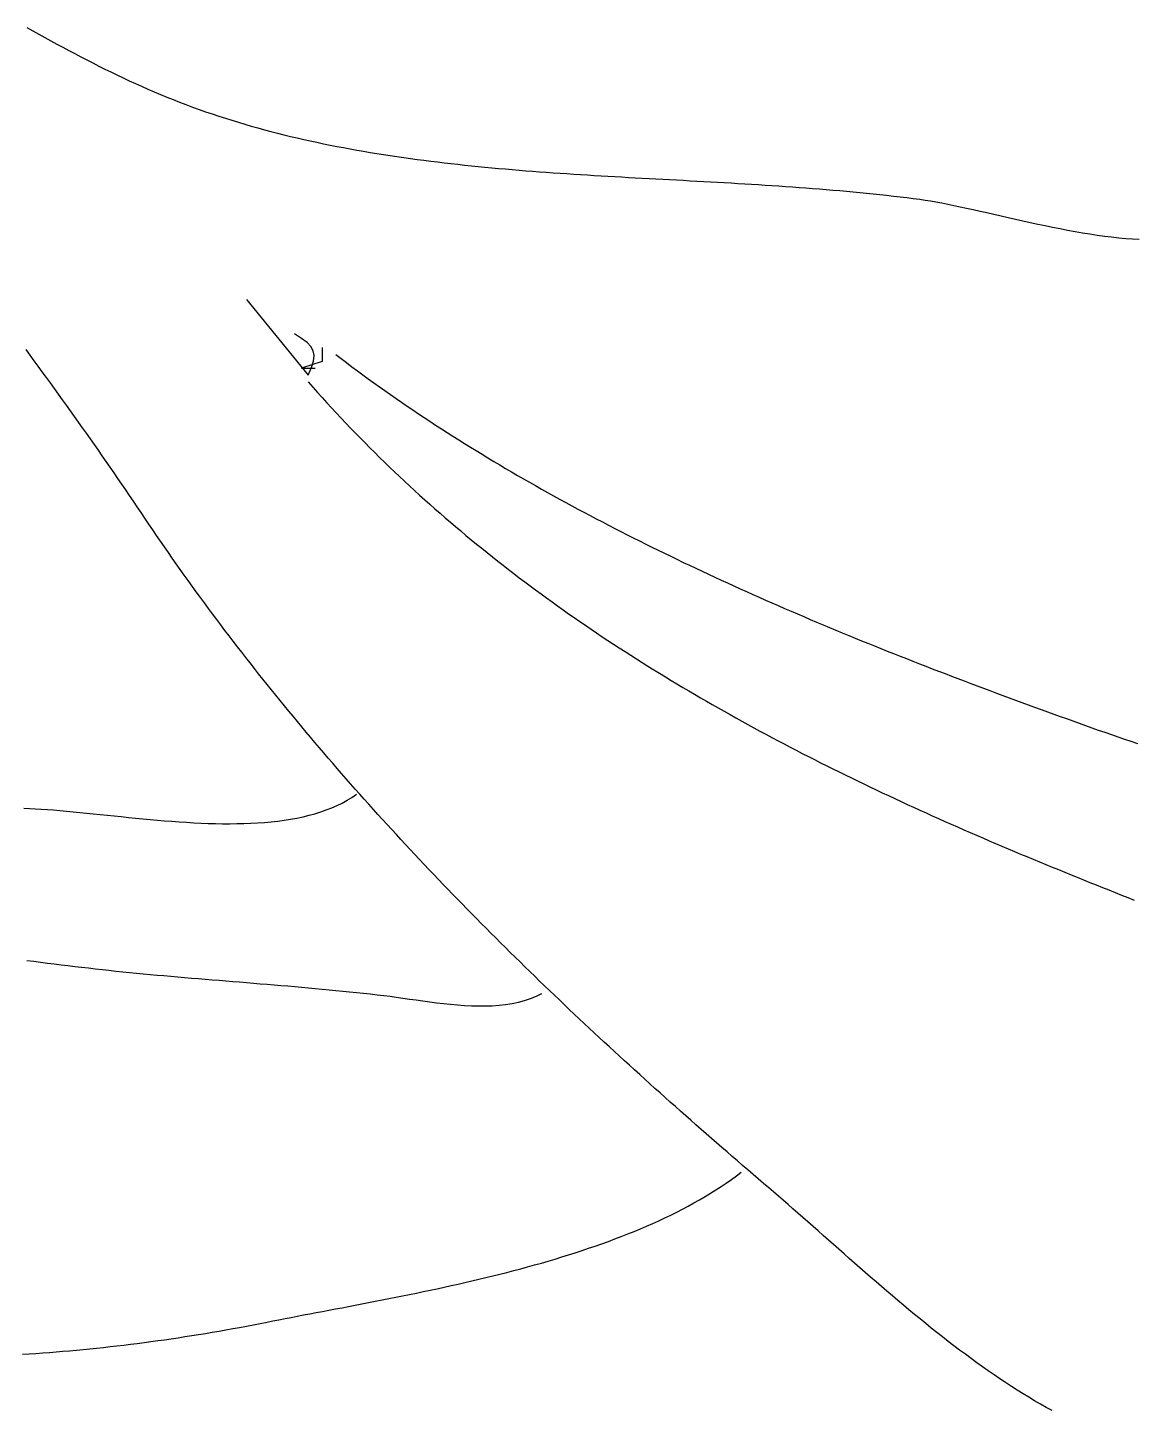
# Model space of a CAD drawing. Header units: millimetres. Extents: x 60 to 2307, y 40 to 1509.
# Drawn here: x 1493.2 to 1654.1, y 867.5 to 1068.6 of the extents above; entities that cross this region are included whole.
import ezdxf

# ---------------------------------------------------------------- set-up
doc = ezdxf.new("R2010")
doc.units = ezdxf.units.MM
doc.layers.add('0_0_0', color=3, linetype='Continuous')

msp = doc.modelspace()

# ---------------------------------------------------------------- linework, layer by layer
at = {"layer": '0_0_0'}
for points in [[(1493.0396, 1068.5594), (1493.9111, 1068.0742), (1494.7816, 1067.5921), (1495.6516, 1067.1132), (1496.5213, 1066.6378), (1497.391, 1066.1659), (1498.261, 1065.6977), (1499.1317, 1065.2335), (1500.0033, 1064.7732), (1500.8761, 1064.3172), (1501.7504, 1063.8655), (1502.6266, 1063.4184), (1503.5049, 1062.9759), (1504.3857, 1062.5383), (1505.2691, 1062.1057), (1506.1557, 1061.6782), (1507.0455, 1061.256), (1507.939, 1060.8394), (1508.8365, 1060.4283), (1509.7382, 1060.0231), (1510.6445, 1059.6238), (1511.5556, 1059.2306), (1512.4718, 1058.8436), (1513.3935, 1058.4631), (1514.321, 1058.0892), (1515.2546, 1057.7221), (1516.1945, 1057.3618), (1517.141, 1057.0086), (1518.0945, 1056.6626), (1519.0553, 1056.324), (1520.0237, 1055.993), (1521, 1055.6697), (1521.9374, 1055.3682), (1522.8768, 1055.0741), (1523.8182, 1054.7873), (1524.7614, 1054.5076), (1525.7065, 1054.235), (1526.6534, 1053.9693), (1527.6021, 1053.7104), (1528.5526, 1053.4582), (1529.5048, 1053.2126), (1530.4587, 1052.9735), (1531.4142, 1052.7408), (1532.3714, 1052.5143), (1533.3302, 1052.294), (1534.2905, 1052.0797), (1535.2524, 1051.8713), (1536.2158, 1051.6688), (1537.1806, 1051.4719), (1538.1469, 1051.2807), (1539.1146, 1051.0949), (1540.0836, 1050.9145), (1541.0539, 1050.7393), (1542.0256, 1050.5693), (1542.9985, 1050.4044), (1543.9727, 1050.2444), (1544.9481, 1050.0892), (1545.9246, 1049.9387), (1546.9023, 1049.7928), (1547.8811, 1049.6513), (1548.8609, 1049.5143), (1549.8418, 1049.3815), (1550.8237, 1049.2528), (1551.8065, 1049.1282), (1552.7903, 1049.0076), (1553.7751, 1048.8907), (1554.7606, 1048.7776), (1555.7471, 1048.668), (1556.7343, 1048.5619), (1557.7223, 1048.4592), (1558.711, 1048.3598), (1559.7005, 1048.2635), (1560.6906, 1048.1703), (1561.6814, 1048.08), (1562.6728, 1047.9925), (1563.6648, 1047.9077), (1564.6573, 1047.8255), (1565.6503, 1047.7458), (1566.6438, 1047.6684), (1567.6378, 1047.5934), (1568.6322, 1047.5204), (1569.6269, 1047.4496), (1570.622, 1047.3806), (1571.6174, 1047.3135), (1572.6131, 1047.2481), (1573.6091, 1047.1842), (1574.6052, 1047.1219), (1575.6016, 1047.0609), (1576.5981, 1047.0012), (1577.5947, 1046.9427), (1578.5914, 1046.8852), (1579.5882, 1046.8286), (1580.5849, 1046.7729), (1581.5817, 1046.7178), (1582.5784, 1046.6634), (1583.5751, 1046.6094), (1584.5716, 1046.5558), (1585.568, 1046.5025), (1586.5642, 1046.4493), (1587.5602, 1046.3962), (1588.556, 1046.343), (1589.5514, 1046.2896), (1590.5466, 1046.236), (1591.5415, 1046.1819), (1592.5359, 1046.1273), (1593.53, 1046.0721), (1594.5236, 1046.0162), (1595.5167, 1045.9594), (1596.5094, 1045.9017), (1597.5015, 1045.8428), (1598.493, 1045.7829), (1599.4839, 1045.7216), (1600.4742, 1045.6589), (1601.4639, 1045.5947), (1602.4528, 1045.5289), (1603.441, 1045.4614), (1604.4284, 1045.392), (1605.415, 1045.3206), (1606.4008, 1045.2472), (1607.3857, 1045.1716), (1608.3698, 1045.0938), (1609.3528, 1045.0135), (1610.335, 1044.9307), (1611.3161, 1044.8453), (1612.2962, 1044.7571), (1613.2752, 1044.6662), (1614.2532, 1044.5722), (1615.23, 1044.4752), (1616.2057, 1044.375), (1617.1801, 1044.2716), (1618.1533, 1044.1647), (1619.1253, 1044.0543), (1620.096, 1043.9403), (1621.0653, 1043.8226), (1622.0333, 1043.701), (1623, 1043.5755), (1623.743, 1043.4701), (1624.5199, 1043.3466), (1625.3289, 1043.2063), (1626.1683, 1043.0504), (1627.0362, 1042.8804), (1627.931, 1042.6975), (1628.8509, 1042.5031), (1629.7942, 1042.2985), (1630.7591, 1042.0849), (1631.7439, 1041.8639), (1632.7468, 1041.6365), (1633.7662, 1041.4043), (1634.8002, 1041.1685), (1635.8471, 1040.9304), (1636.9052, 1040.6914), (1637.9728, 1040.4528), (1639.0481, 1040.2159), (1640.1293, 1039.9821), (1641.2147, 1039.7526), (1642.3026, 1039.5288), (1643.3912, 1039.312), (1644.4788, 1039.1035), (1645.5637, 1038.9048), (1646.644, 1038.717), (1647.7182, 1038.5415), (1648.7843, 1038.3797), (1649.8407, 1038.2328), (1650.8857, 1038.1023), (1651.9174, 1037.9893), (1652.9342, 1037.8953), (1653.9344, 1037.8216), (1654.916, 1037.7694)], [(1525, 1029), (1534, 1018), (1534.4774, 1019.1152), (1534.7621, 1020.0485), (1534.8466, 1020.8388), (1534.7233, 1021.5248), (1534.3845, 1022.1451), (1533.8227, 1022.7386), (1533.0304, 1023.3439), (1532, 1024)], [(1642.2309, 867.3283), (1641.3829, 867.7914), (1640.5354, 868.2682), (1639.6884, 868.7582), (1638.842, 869.2611), (1637.9964, 869.7763), (1637.1516, 870.3035), (1636.3077, 870.8421), (1635.4649, 871.3918), (1634.6233, 871.9521), (1633.7829, 872.5225), (1632.9438, 873.1026), (1632.1062, 873.692), (1631.2702, 874.2901), (1630.4359, 874.8967), (1629.6033, 875.5111), (1628.7726, 876.133), (1627.944, 876.7619), (1627.1173, 877.3974), (1626.2929, 878.039), (1625.4708, 878.6863), (1624.6511, 879.3388), (1623.8339, 879.9962), (1623.0193, 880.6578), (1622.2074, 881.3234), (1621.3984, 881.9924), (1620.5922, 882.6644), (1619.7891, 883.3389), (1618.9891, 884.0156), (1618.1924, 884.6939), (1617.399, 885.3735), (1616.609, 886.0538), (1615.8226, 886.7345), (1615.0399, 887.415), (1614.2609, 888.0949), (1613.4857, 888.7739), (1612.7145, 889.4514), (1611.9474, 890.1269), (1611.1845, 890.8002), (1610.4258, 891.4706), (1609.6716, 892.1378), (1608.9218, 892.8012), (1608.1766, 893.4606), (1607.4361, 894.1154), (1606.7004, 894.7651), (1605.9696, 895.4093), (1605.2438, 896.0477), (1604.5231, 896.6796), (1603.8076, 897.3048), (1603.0974, 897.9226), (1602.3927, 898.5328), (1601.6935, 899.1348), (1601, 899.7283), (1600.2379, 900.3787), (1599.4767, 901.0299), (1598.7163, 901.6817), (1597.9567, 902.3343), (1597.198, 902.9875), (1596.4401, 903.6415), (1595.6831, 904.2963), (1594.927, 904.9517), (1594.1718, 905.608), (1593.4174, 906.265), (1592.664, 906.9228), (1591.9115, 907.5814), (1591.1599, 908.2407), (1590.4093, 908.9009), (1589.6596, 909.5619), (1588.9108, 910.2238), (1588.1631, 910.8865), (1587.4163, 911.55), (1586.6705, 912.2144), (1585.9257, 912.8797), (1585.182, 913.5459), (1584.4392, 914.213), (1583.6975, 914.8809), (1582.9568, 915.5498), (1582.2172, 916.2197), (1581.4786, 916.8904), (1580.7411, 917.5621), (1580.0047, 918.2348), (1579.2694, 918.9085), (1578.5352, 919.5831), (1577.8022, 920.2587), (1577.0702, 920.9353), (1576.3394, 921.613), (1575.6097, 922.2916), (1574.8812, 922.9713), (1574.1539, 923.6521), (1573.4277, 924.3339), (1572.7027, 925.0168), (1571.9789, 925.7007), (1571.2564, 926.3858), (1570.535, 927.0719), (1569.8149, 927.7591), (1569.0961, 928.4475), (1568.3784, 929.137), (1567.6621, 929.8277), (1566.947, 930.5194), (1566.2332, 931.2124), (1565.5207, 931.9065), (1564.8095, 932.6019), (1564.0996, 933.2984), (1563.391, 933.9961), (1562.6838, 934.695), (1561.9779, 935.3952), (1561.2734, 936.0966), (1560.5702, 936.7992), (1559.8684, 937.5031), (1559.168, 938.2083), (1558.469, 938.9148), (1557.7714, 939.6225), (1557.0753, 940.3316), (1556.3805, 941.042), (1555.6872, 941.7536), (1554.9953, 942.4667), (1554.3049, 943.181), (1553.616, 943.8967), (1552.9286, 944.6138), (1552.2426, 945.3323), (1551.5582, 946.0521), (1550.8752, 946.7734), (1550.1938, 947.4961), (1549.5139, 948.2201), (1548.8356, 948.9456), (1548.1588, 949.6726), (1547.4836, 950.401), (1546.8099, 951.1308), (1546.1379, 951.8622), (1545.4674, 952.595), (1544.7985, 953.3293), (1544.1313, 954.0651), (1543.4657, 954.8024), (1542.8017, 955.5413), (1542.1393, 956.2817), (1541.4787, 957.0236), (1540.8197, 957.7671), (1540.1623, 958.5121), (1539.5067, 959.2588), (1538.8527, 960.007), (1538.2005, 960.7568), (1537.55, 961.5083), (1536.9012, 962.2613), (1536.2542, 963.016), (1535.6089, 963.7724), (1534.9654, 964.5304), (1534.3236, 965.29), (1533.6837, 966.0513), (1533.0455, 966.8144), (1532.4091, 967.5791), (1531.7746, 968.3455), (1531.1418, 969.1136), (1530.5109, 969.8835), (1529.8819, 970.6551), (1529.2547, 971.4284), (1528.6293, 972.2035), (1528.0059, 972.9804), (1527.3843, 973.7591), (1526.7647, 974.5395), (1526.1469, 975.3218), (1525.5311, 976.1058), (1524.9171, 976.8917), (1524.3052, 977.6795), (1523.6952, 978.469), (1523.0871, 979.2605), (1522.481, 980.0538), (1521.8769, 980.8489), (1521.2748, 981.646), (1520.6746, 982.4449), (1520.0765, 983.2458), (1519.4804, 984.0486), (1518.8864, 984.8533), (1518.2944, 985.66), (1517.7044, 986.4686), (1517.1165, 987.2791), (1516.5307, 988.0917), (1515.947, 988.9062), (1515.3654, 989.7227), (1514.7858, 990.5412), (1514.2084, 991.3618), (1513.6331, 992.1844), (1513.06, 993.009), (1512.489, 993.8356), (1511.9201, 994.6643), (1511.3535, 995.4951), (1510.789, 996.328), (1510.2267, 997.1629), (1509.6666, 998), (1509.1106, 998.8311), (1508.5525, 999.661), (1507.9924, 1000.4895), (1507.4303, 1001.3168), (1506.8663, 1002.1429), (1506.3005, 1002.9678), (1505.7329, 1003.7915), (1505.1636, 1004.6142), (1504.5926, 1005.4359), (1504.0202, 1006.2565), (1503.4462, 1007.0762), (1502.8708, 1007.895), (1502.2941, 1008.713), (1501.7162, 1009.5301), (1501.137, 1010.3465), (1500.5567, 1011.1621), (1499.9754, 1011.9771), (1499.3931, 1012.7914), (1498.8099, 1013.6051), (1498.2258, 1014.4183), (1497.641, 1015.231), (1497.0555, 1016.0432), (1496.4694, 1016.855), (1495.8827, 1017.6664), (1495.2956, 1018.4775), (1494.7081, 1019.2883), (1494.1202, 1020.0989), (1493.532, 1020.9093), (1492.9437, 1021.7195)], [(1536, 1022), (1536, 1020), (1533, 1019), (1535, 1019)], [(1538, 1021), (1538.7806, 1020.4028), (1539.5645, 1019.8089), (1540.3518, 1019.2182), (1541.1422, 1018.6307), (1541.9359, 1018.0464), (1542.7327, 1017.4653), (1543.5327, 1016.8873), (1544.3357, 1016.3124), (1545.1419, 1015.7407), (1545.951, 1015.1721), (1546.7631, 1014.6065), (1547.5782, 1014.0441), (1548.3962, 1013.4846), (1549.2171, 1012.9282), (1550.0408, 1012.3748), (1550.8673, 1011.8245), (1551.6966, 1011.2771), (1552.5287, 1010.7326), (1553.3634, 1010.1911), (1554.2008, 1009.6526), (1555.0408, 1009.1169), (1555.8834, 1008.5842), (1556.7286, 1008.0543), (1557.5763, 1007.5273), (1558.4265, 1007.0032), (1559.2791, 1006.4818), (1560.1342, 1005.9633), (1560.9916, 1005.4476), (1561.8514, 1004.9347), (1562.7134, 1004.4245), (1563.5778, 1003.917), (1564.4443, 1003.4123), (1565.3131, 1002.9103), (1566.1841, 1002.411), (1567.0571, 1001.9144), (1567.9323, 1001.4204), (1568.8095, 1000.9291), (1569.6887, 1000.4404), (1570.5699, 999.9543), (1571.4531, 999.4707), (1572.3381, 998.9898), (1573.2251, 998.5114), (1574.1139, 998.0356), (1575.0044, 997.5623), (1575.8968, 997.0915), (1576.7909, 996.6231), (1577.6867, 996.1573), (1578.5841, 995.6939), (1579.4832, 995.2329), (1580.3838, 994.7744), (1581.286, 994.3183), (1582.1898, 993.8645), (1583.095, 993.4132), (1584.0016, 992.9641), (1584.9097, 992.5174), (1585.8191, 992.0731), (1586.7299, 991.631), (1587.6419, 991.1912), (1588.5553, 990.7537), (1589.4698, 990.3184), (1590.3856, 989.8854), (1591.3025, 989.4546), (1592.2206, 989.026), (1593.1397, 988.5996), (1594.0599, 988.1753), (1594.9811, 987.7532), (1595.9032, 987.3332), (1596.8263, 986.9153), (1597.7504, 986.4996), (1598.6753, 986.0859), (1599.601, 985.6742), (1600.5275, 985.2647), (1601.4548, 984.8571), (1602.3828, 984.4516), (1603.3115, 984.048), (1604.2409, 983.6465), (1605.1709, 983.2469), (1606.1014, 982.8492), (1607.0326, 982.4535), (1607.9642, 982.0597), (1608.8963, 981.6678), (1609.8288, 981.2777), (1610.7618, 980.8895), (1611.6951, 980.5032), (1612.6288, 980.1187), (1613.5627, 979.736), (1614.4969, 979.3551), (1615.4314, 978.9759), (1616.366, 978.5985), (1617.3008, 978.2229), (1618.2357, 977.849), (1619.1706, 977.4768), (1620.1057, 977.1062), (1621.0407, 976.7374), (1621.9757, 976.3702), (1622.9107, 976.0046), (1623.8455, 975.6407), (1624.7802, 975.2784), (1625.7148, 974.9176), (1626.6491, 974.5585), (1627.5832, 974.2009), (1628.517, 973.8448), (1629.4506, 973.4902), (1630.3837, 973.1372), (1631.3165, 972.7856), (1632.2489, 972.4355), (1633.1808, 972.0868), (1634.1122, 971.7396), (1635.0431, 971.3938), (1635.9734, 971.0494), (1636.9031, 970.7064), (1637.8322, 970.3648), (1638.7606, 970.0245), (1639.6883, 969.6855), (1640.6153, 969.3479), (1641.5415, 969.0115), (1642.4668, 968.6765), (1643.3914, 968.3427), (1644.315, 968.0101), (1645.2377, 967.6788), (1646.1595, 967.3487), (1647.0802, 967.0198), (1648, 966.6921), (1648.9489, 966.356), (1649.8981, 966.0231), (1650.8478, 965.6931), (1651.7977, 965.3659), (1652.7479, 965.0413), (1653.6984, 964.7193), (1654.649, 964.3995)], [(1534, 1017), (1534.6701, 1016.237), (1535.3434, 1015.4784), (1536.02, 1014.7244), (1536.6997, 1013.9747), (1537.3825, 1013.2294), (1538.0685, 1012.4885), (1538.7576, 1011.7519), (1539.4498, 1011.0196), (1540.145, 1010.2916), (1540.8433, 1009.5679), (1541.5447, 1008.8485), (1542.2491, 1008.1332), (1542.9564, 1007.4222), (1543.6668, 1006.7153), (1544.3801, 1006.0126), (1545.0964, 1005.314), (1545.8156, 1004.6196), (1546.5377, 1003.9292), (1547.2627, 1003.2428), (1547.9906, 1002.5605), (1548.7213, 1001.8822), (1549.4549, 1001.2079), (1550.1913, 1000.5376), (1550.9305, 999.8712), (1551.6725, 999.2087), (1552.4172, 998.5501), (1553.1647, 997.8953), (1553.9149, 997.2445), (1554.6678, 996.5974), (1555.4234, 995.9541), (1556.1817, 995.3146), (1556.9427, 994.6789), (1557.7063, 994.0469), (1558.4725, 993.4185), (1559.2412, 992.7939), (1560.0126, 992.1729), (1560.7866, 991.5556), (1561.5631, 990.9418), (1562.3421, 990.3317), (1563.1236, 989.7251), (1563.9076, 989.122), (1564.6941, 988.5225), (1565.483, 987.9264), (1566.2744, 987.3338), (1567.0682, 986.7447), (1567.8644, 986.1589), (1568.6629, 985.5766), (1569.4639, 984.9976), (1570.2671, 984.422), (1571.0727, 983.8497), (1571.8806, 983.2808), (1572.6908, 982.7151), (1573.5033, 982.1526), (1574.318, 981.5934), (1575.1349, 981.0374), (1575.9541, 980.4845), (1576.7755, 979.9348), (1577.599, 979.3883), (1578.4247, 978.8449), (1579.2525, 978.3045), (1580.0825, 977.7673), (1580.9146, 977.233), (1581.7487, 976.7018), (1582.585, 976.1736), (1583.4232, 975.6483), (1584.2636, 975.126), (1585.1059, 974.6066), (1585.9502, 974.0901), (1586.7965, 973.5765), (1587.6448, 973.0658), (1588.495, 972.5578), (1589.3471, 972.0527), (1590.2011, 971.5504), (1591.057, 971.0508), (1591.9148, 970.5539), (1592.7744, 970.0598), (1593.6359, 969.5683), (1594.4991, 969.0795), (1595.3642, 968.5934), (1596.2311, 968.1099), (1597.0997, 967.6289), (1597.97, 967.1505), (1598.8421, 966.6747), (1599.7158, 966.2014), (1600.5913, 965.7306), (1601.4684, 965.2622), (1602.3472, 964.7963), (1603.2275, 964.3329), (1604.1095, 963.8718), (1604.9931, 963.4131), (1605.8783, 962.9568), (1606.765, 962.5028), (1607.6533, 962.0511), (1608.5431, 961.6017), (1609.4344, 961.1546), (1610.3272, 960.7097), (1611.2214, 960.267), (1612.1171, 959.8265), (1613.0142, 959.3882), (1613.9127, 958.952), (1614.8126, 958.5179), (1615.7139, 958.086), (1616.6166, 957.6561), (1617.5205, 957.2282), (1618.4258, 956.8024), (1619.3324, 956.3786), (1620.2403, 955.9567), (1621.1495, 955.5368), (1622.0599, 955.1189), (1622.9715, 954.7028), (1623.8843, 954.2886), (1624.7983, 953.8763), (1625.7135, 953.4658), (1626.6299, 953.0572), (1627.5473, 952.6503), (1628.4659, 952.2452), (1629.3856, 951.8418), (1630.3064, 951.4402), (1631.2282, 951.0402), (1632.1511, 950.6419), (1633.075, 950.2453), (1634, 949.8503), (1634.9116, 949.463), (1635.8239, 949.0774), (1636.737, 948.6936), (1637.6507, 948.3113), (1638.565, 947.9305), (1639.4799, 947.5511), (1640.3954, 947.1731), (1641.3113, 946.7963), (1642.2277, 946.4207), (1643.1445, 946.0462), (1644.0617, 945.6727), (1644.9792, 945.3001), (1645.897, 944.9284), (1646.815, 944.5575), (1647.7332, 944.1872), (1648.6516, 943.8175), (1649.5701, 943.4483), (1650.4887, 943.0796), (1651.4073, 942.7113), (1652.3259, 942.3432), (1653.2445, 941.9753), (1654.163, 941.6075)], [(1492.5932, 954.9742), (1493.4231, 954.9433), (1494.2739, 954.9015), (1495.1446, 954.8497), (1496.0342, 954.7886), (1496.9418, 954.7192), (1497.8663, 954.6423), (1498.8068, 954.5587), (1499.7622, 954.4693), (1500.7317, 954.3748), (1501.7141, 954.2762), (1502.7085, 954.1742), (1503.714, 954.0698), (1504.7295, 953.9637), (1505.754, 953.8568), (1506.7866, 953.7499), (1507.8263, 953.6439), (1508.872, 953.5396), (1509.9229, 953.4378), (1510.9778, 953.3394), (1512.0359, 953.2453), (1513.0961, 953.1562), (1514.1575, 953.073), (1515.2191, 952.9965), (1516.2798, 952.9277), (1517.3387, 952.8672), (1518.3948, 952.816), (1519.4471, 952.7749), (1520.4946, 952.7448), (1521.5364, 952.7264), (1522.5714, 952.7206), (1523.5987, 952.7283), (1524.6173, 952.7503), (1525.6262, 952.7874), (1526.6243, 952.8405), (1527.6108, 952.9104), (1528.5846, 952.998), (1529.5448, 953.104), (1530.4903, 953.2294), (1531.4202, 953.3749), (1532.3334, 953.5415), (1533.2291, 953.7298), (1534.1061, 953.9409), (1534.9636, 954.1755), (1535.8005, 954.4345), (1536.6158, 954.7187), (1537.4086, 955.0289), (1538.1779, 955.366), (1538.9227, 955.7308), (1539.6419, 956.1242), (1540.3347, 956.5469), (1541, 957)], [(1493.0625, 932.819), (1494.0541, 932.6945), (1495.0459, 932.5708), (1496.0379, 932.4479), (1497.03, 932.3258), (1498.0223, 932.2045), (1499.0147, 932.0839), (1500.0073, 931.964), (1501, 931.8449), (1501.9977, 931.7271), (1502.9958, 931.6127), (1503.9943, 931.5013), (1504.9931, 931.3929), (1505.9922, 931.2872), (1506.9917, 931.1842), (1507.9914, 931.0837), (1508.9914, 930.9855), (1509.9916, 930.8895), (1510.992, 930.7955), (1511.9927, 930.7033), (1512.9935, 930.6129), (1513.9945, 930.5241), (1514.9956, 930.4367), (1515.9969, 930.3505), (1516.9982, 930.2654), (1517.9997, 930.1813), (1519.0012, 930.098), (1520.0027, 930.0154), (1521.0043, 929.9332), (1522.0059, 929.8514), (1523.0075, 929.7698), (1524.009, 929.6882), (1525.0105, 929.6066), (1526.012, 929.5246), (1527.0133, 929.4422), (1528.0145, 929.3593), (1529.0156, 929.2756), (1530.0166, 929.1911), (1531.0174, 929.1055), (1532.018, 929.0188), (1533.0184, 928.9307), (1534.0185, 928.8412), (1535.0185, 928.75), (1536.0181, 928.657), (1537.0175, 928.5621), (1538.0166, 928.465), (1539.0153, 928.3658), (1540.0137, 928.2641), (1541.0118, 928.1598), (1542.0094, 928.0529), (1543.0067, 927.9431), (1544.0035, 927.8303), (1545, 927.7144), (1545.8905, 927.6038), (1546.8055, 927.4814), (1547.7426, 927.3502), (1548.6991, 927.2133), (1549.6726, 927.0737), (1550.6604, 926.9345), (1551.66, 926.7988), (1552.6689, 926.6696), (1553.6846, 926.5501), (1554.7045, 926.4433), (1555.726, 926.3522), (1556.7467, 926.28), (1557.7639, 926.2296), (1558.7751, 926.2043), (1559.7779, 926.207), (1560.7696, 926.2408), (1561.7477, 926.3088), (1562.7096, 926.414), (1563.6529, 926.5596), (1564.5749, 926.7486), (1565.4732, 926.9841), (1566.3451, 927.2691), (1567.1882, 927.6067), (1568, 928)], [(1492.4198, 875.518), (1493.3962, 875.5812), (1494.3732, 875.6482), (1495.351, 875.7189), (1496.3295, 875.7934), (1497.3087, 875.8717), (1498.2886, 875.9537), (1499.2692, 876.0395), (1500.2504, 876.1291), (1501.2324, 876.2225), (1502.2151, 876.3197), (1503.1985, 876.4207), (1504.1826, 876.5255), (1505.1673, 876.6342), (1506.1527, 876.7467), (1507.1388, 876.8629), (1508.1256, 876.9831), (1509.1131, 877.107), (1510.1012, 877.2349), (1511.0901, 877.3665), (1512.0795, 877.502), (1513.0697, 877.6414), (1514.0605, 877.7847), (1515.052, 877.9318), (1516.0441, 878.0828), (1517.0369, 878.2377), (1518.0303, 878.3965), (1519.0244, 878.5592), (1520.0191, 878.7258), (1521.0145, 878.8963), (1522.0105, 879.0707), (1523.0072, 879.2491), (1524.0045, 879.4313), (1525.0024, 879.6175), (1526.0009, 879.8076), (1527.0001, 880.0017), (1528, 880.1998), (1528.8595, 880.3707), (1529.7291, 880.5418), (1530.6084, 880.7134), (1531.4971, 880.8854), (1532.3949, 881.058), (1533.3013, 881.2314), (1534.2162, 881.4056), (1535.139, 881.5809), (1536.0696, 881.7573), (1537.0076, 881.935), (1537.9526, 882.1142), (1538.9042, 882.2948), (1539.8623, 882.4772), (1540.8264, 882.6613), (1541.7961, 882.8474), (1542.7712, 883.0356), (1543.7514, 883.2259), (1544.7362, 883.4186), (1545.7254, 883.6138), (1546.7185, 883.8115), (1547.7154, 884.012), (1548.7156, 884.2153), (1549.7188, 884.4217), (1550.7246, 884.6311), (1551.7328, 884.8439), (1552.743, 885.06), (1553.7549, 885.2796), (1554.7681, 885.5029), (1555.7822, 885.7299), (1556.7971, 885.9609), (1557.8122, 886.1959), (1558.8273, 886.4351), (1559.8421, 886.6787), (1560.8562, 886.9266), (1561.8692, 887.1791), (1562.8809, 887.4364), (1563.8909, 887.6985), (1564.8989, 887.9655), (1565.9045, 888.2376), (1566.9074, 888.515), (1567.9073, 888.7977), (1568.9037, 889.086), (1569.8965, 889.3798), (1570.8852, 889.6795), (1571.8696, 889.985), (1572.8492, 890.2965), (1573.8238, 890.6142), (1574.793, 890.9382), (1575.7564, 891.2686), (1576.7138, 891.6055), (1577.6648, 891.9492), (1578.6091, 892.2996), (1579.5463, 892.657), (1580.4761, 893.0215), (1581.3981, 893.3932), (1582.3121, 893.7722), (1583.2177, 894.1587), (1584.1145, 894.5528), (1585.0022, 894.9546), (1585.8805, 895.3643), (1586.7491, 895.782), (1587.6076, 896.2078), (1588.4556, 896.6419), (1589.2929, 897.0844), (1590.1191, 897.5354), (1590.9338, 897.9951), (1591.7368, 898.4635), (1592.5277, 898.9409), (1593.3061, 899.4274), (1594.0718, 899.923), (1594.8243, 900.4279), (1595.5634, 900.9423), (1596.2888, 901.4663), (1597, 902)]]:
    msp.add_lwpolyline(points, dxfattribs=at)

doc.saveas('drawing.dxf')
